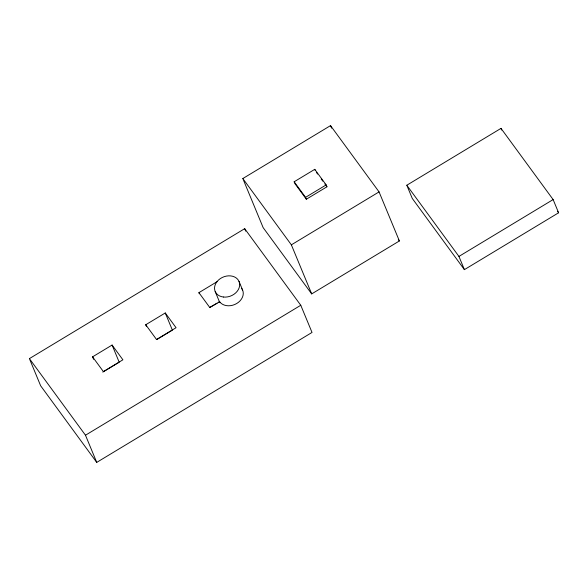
<?xml version="1.0" encoding="UTF-8"?>
<svg xmlns="http://www.w3.org/2000/svg" width="588" height="588" viewBox="0 0 588 588"><rect width="100%" height="100%" fill="white"/><g stroke="black" fill="none" stroke-linecap="round" stroke-linejoin="round"><path stroke-width="0.88" d="M242.822 178.546L330.529 125.612L379.062 191.901L399.384 240.962L311.684 293.904L263.145 227.615L242.822 178.546L291.361 244.836L311.684 293.904M294.162 181.773L314.764 169.337L326.164 184.904L326.95 186.793L306.341 199.229L294.941 183.654L294.162 181.773L305.562 197.34L306.341 199.229M29.4 358.621L244.689 228.673L300.769 305.268L312.022 332.44L96.733 462.389L40.653 385.794L29.4 358.621L85.48 435.216L96.733 462.389M305.562 197.34L326.164 184.904M92.573 356.842L112.095 345.053L122.899 359.812L103.378 371.594L92.573 356.842L93.595 359.29M145.743 324.752L165.265 312.963L176.069 327.722L156.54 339.504L145.743 324.752L146.419 326.384M199.347 293.735L198.906 292.662L217.207 281.615M291.361 244.836L379.062 191.901M406.8 185.235L500.998 128.375L553.132 199.575L558.6 212.782L464.402 269.642L412.276 198.443L406.8 185.235L458.934 256.427L464.402 269.642M241.705 288.502A12.943 10.202 -22.5 0 1 236.788 303.467A12.943 10.202 -22.5 0 1 219.691 301.791L209.71 307.414L198.906 292.662M102.812 372.123L119.21 362.23L112.095 345.053M156.761 339.563L172.38 330.14L165.265 312.963M209.681 307.62L217.001 303.202M218.221 302.467L219.442 301.732M85.48 435.216L300.769 305.268M458.934 256.427L553.132 199.575M557.527 211.312L558.6 212.782M398.311 239.492L399.384 240.962M316.579 172.637L317.616 174.055M321.246 179.009L322.805 181.133M324.877 183.963L326.95 186.793M219.522 301.541L219.941 302.585M500.998 128.375L501.682 130.029M330.529 125.612L331.581 128.147M314.764 169.337L315.286 170.594M244.689 228.673L245.71 231.15M239.037 281.446L242.631 290.127M215.171 291.486L219.633 302.254M223.425 297.028A12.943 10.202 -22.5 0 0 239.36 282.372A12.943 10.202 -22.5 0 0 218.53 280.006A12.943 10.202 -22.5 0 0 223.425 297.028"/></g></svg>
